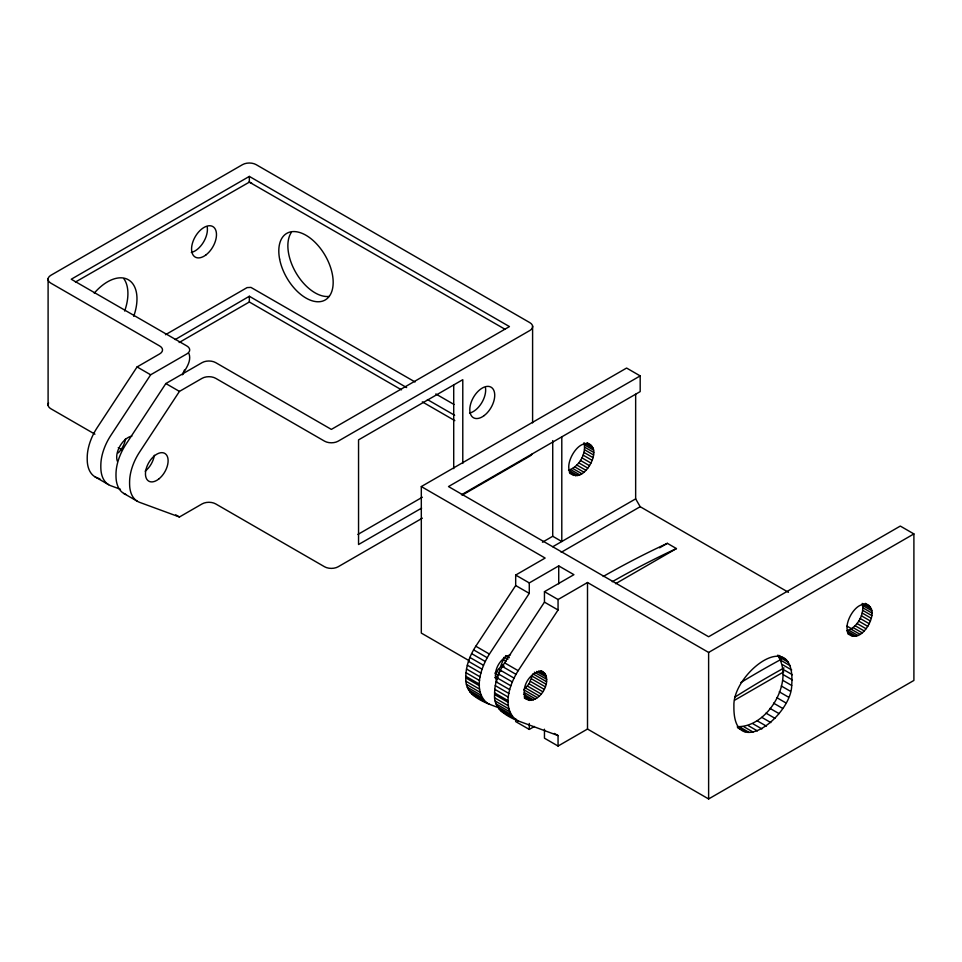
<?xml version="1.0" encoding="UTF-8"?>
<svg xmlns="http://www.w3.org/2000/svg" width="962" height="962" viewBox="0 0 962 962"><rect width="100%" height="100%" fill="white"/><g stroke="black" fill="none" stroke-linecap="round" stroke-linejoin="round"><path stroke-width="1.44" d="M499.025 707.852C485.149 702.681 464.514 696.235 465.836 677.921C465.596 666.618 469.745 655.615 475.805 646.223L515.68 585.533L515.68 575.06L545.141 558.056L421.308 486.568L421.308 633.08L469.035 660.641M487.181 703.246C472.739 690.776 480.747 667.772 489.405 654.076L529.28 593.374L529.28 582.912L558.73 565.909L573.917 574.675L544.456 591.678L544.456 602.14L504.581 662.842C498.52 672.234 494.372 683.236 494.612 694.54C493.157 708.741 506.89 716.389 518.181 720.923L558.056 735.581L558.056 746.043L544.456 738.191L544.456 729.22M515.957 719.865C501.515 707.383 509.523 684.391 518.181 670.682L558.056 609.992L558.056 599.53L587.505 582.515L708.621 652.44L913.9 533.922L913.9 680.435L708.621 798.953L587.505 729.04L558.056 746.043M577.633 475.481L568.566 470.25C579.196 466.618 586.616 453.811 583.97 442.809L593.025 448.039C598.075 459.295 578.583 487.181 569.215 470.214C565.716 459.259 582.671 433.585 593.025 448.039M855.867 636.122L846.813 630.892C857.443 627.26 864.85 614.453 862.205 603.451L871.271 608.681C876.322 619.937 856.829 647.823 847.462 630.856C843.963 619.901 860.906 594.227 871.271 608.681M524.242 697.859C537.842 708.224 555.471 679.148 541.606 671.019M737.361 726.635C767.929 727.5 794.997 680.843 777.549 655.218M791.702 685.485C796.235 624.182 732.551 673.244 733.91 705.904C732.731 762.529 791.449 715.247 791.702 685.485L782.635 680.254M498.701 675.288L494.997 673.147L500.312 667.219L504.184 657.238L507.888 659.379M537.361 697.618L523.773 689.766L529.088 683.838L532.96 673.845L546.548 681.697M184.451 370.033L182.383 374.783C185.822 368.518 191.751 361.255 188.985 353.607M422.354 518.157L338.155 566.762A9.608 5.556 0 0 1 324.567 566.762L215.692 503.908A9.608 5.556 0 0 0 202.104 503.908L179.437 516.991L139.562 502.332A38.456 22.198 -60 0 1 129.762 487.169A56.602 32.684 -60 0 1 129.593 482.154A38.456 22.198 -60 0 1 139.562 452.092L179.437 391.402L202.104 378.319A9.608 5.556 0 0 1 215.692 378.319L324.567 441.173A9.608 5.556 0 0 0 338.155 441.173L529.846 330.507A9.608 5.556 0 0 0 529.846 322.655L256.132 164.634A9.608 5.556 0 0 0 242.544 164.634L50.854 275.3A9.608 5.556 0 0 0 50.854 283.153L159.728 346.007A9.608 5.556 0 0 1 159.728 353.86L137.073 366.943L97.198 427.633A38.456 22.198 -60 0 0 87.217 457.696A56.602 32.684 -60 0 0 87.386 462.698A38.456 22.198 -60 0 0 97.198 477.873L99.94 478.884M125.974 494.492A38.456 22.198 -60 0 1 116.161 479.316A56.602 32.684 -60 0 1 115.993 474.302A38.456 22.198 -60 0 1 125.974 444.252L165.849 383.549L202.104 362.626A9.608 5.556 0 0 1 215.692 362.626L331.361 429.401L509.451 326.587L249.338 176.407L71.248 279.233L186.917 346.007A9.608 5.556 0 0 1 186.917 353.86L150.661 374.783L110.786 435.485A38.456 22.198 -60 0 0 100.986 461.976A56.602 32.684 -60 0 0 100.986 470.55A38.456 22.198 -60 0 0 110.786 485.726L120.418 489.261M406.649 387.578L249.338 296.26L175.192 339.574M75.445 282.034L249.338 182.131L505.254 329.389M165.476 334.716L247.078 287.602L250.938 287.397L415.067 381.974M179.148 342.52L249.338 301.996L401.503 389.85M421.308 486.568L626.599 368.049L640.187 375.901L640.187 391.594L461.447 494.793M357.876 534.451L422.342 497.222M640.187 375.901L448.496 486.568L708.621 636.748L900.3 526.07L913.9 533.922M421.609 508.116L358.549 544.528L358.549 439.874L462.782 379.689L462.782 463.419M462.494 494.973L529.846 456.096A9.608 5.556 0 0 0 532.13 454.004M542.436 542.219L552.729 536.279L561.796 541.51L561.796 436.856M552.789 546.717L635.654 498.869L635.654 394.216M561.183 552.332L640.187 506.709L788.455 592.315M659.607 547.823L667.375 543.338L676.442 548.58L615.584 583.706M515.68 718.59L515.68 721.584L529.28 729.424L534.403 726.466M734.571 700.252L783.777 671.837M510.497 654.725C500.132 657.719 492.183 671.248 496.813 681.457M249.062 182.167L251.611 182.948M542.676 671.644C530.158 670.141 519.155 689.189 526.719 699.29M478.559 697.474L473.593 695.406M508.706 714.598L502.368 712.012M587.085 442.736L590.969 444.985M865.331 603.378L869.215 605.627M586.976 443.326L592.159 446.32M865.223 603.968L870.406 606.962M584.499 444.865L593.566 450.096M862.746 605.507L871.8 610.738M584.68 447.198L593.734 452.429M862.914 607.84L871.981 613.071M584.499 449.723L593.566 454.966M862.746 610.365L871.8 615.608M583.97 452.393L593.025 457.635M862.205 613.034L871.271 618.277M583.092 455.122L592.159 460.353M861.339 615.764L870.406 620.995M581.914 457.828L590.969 463.059M860.148 618.47L869.215 623.701M580.447 460.437L589.514 465.668M858.693 621.079L867.748 626.31M578.751 462.866L587.806 468.097M856.986 623.508L866.053 628.739M576.863 465.055L585.93 470.286M855.098 625.697L864.165 630.928M574.843 466.943L583.898 472.174M853.078 627.585L862.144 632.816M846.981 626.106L852.188 629.112M572.739 468.458L581.806 473.689M850.985 629.1L860.052 634.331M570.634 469.576L579.689 474.807M848.869 630.218L857.936 635.449M435.822 393.963L453.98 404.449M569.191 471.969L575.673 475.709M847.438 632.611L853.907 636.351M569.696 473.28L573.869 475.468M847.931 633.922L852.116 636.11M427.405 399.567L454.653 415.295M422.318 401.863L454.834 420.635M778.727 655.338L785.738 659.535M779.268 657.058L788.335 662.289M781.276 660.569L790.343 665.8M782.635 664.754L791.702 669.985M783.321 669.504L792.387 674.735M783.321 674.711L792.387 679.942M781.276 686.002L790.343 691.233M779.268 691.822L788.335 697.053M776.683 697.582L785.738 702.813M773.556 703.138L782.611 708.369M769.961 708.369L779.028 713.6M766.005 713.143L775.071 718.373M515.68 575.06L529.28 582.912M544.456 591.678L558.056 599.53M761.76 717.351L770.827 722.582M757.334 720.899L766.401 726.13M137.073 366.943L150.661 374.783M165.849 383.549L179.437 391.402M515.68 585.533L529.28 593.374M544.456 602.14L558.056 609.992M752.825 723.701L761.892 728.931M748.352 725.685L757.407 730.916M743.999 726.815L753.066 732.046M739.886 727.068L748.941 732.298M737.397 727.164L745.165 731.649M737.914 727.885L740.499 729.388M540.259 670.803L545.201 673.665M538.624 670.959L546.043 675.252M536.664 671.44L546.548 677.152M505.591 655.579L509.295 657.719M534.367 672.185L546.729 679.328M503.667 659.728L506.144 661.159M532.443 676.346L546.043 684.198M475.805 646.223L489.405 654.076M504.581 662.842L518.181 670.682M531.613 678.895L545.201 686.748M501.707 664.802L504.172 666.233M530.483 681.421L544.071 689.261M473.593 649.855L487.181 657.695M502.368 666.462L515.957 674.314M529.088 683.838L542.676 691.678M94.925 434.175L50.854 408.742A9.608 5.556 0 0 1 48.581 402.982M118.254 447.643L122.138 449.891M471.608 653.607L485.209 661.459M500.384 670.213L513.985 678.066M498.689 669.468L501.166 670.887M527.465 686.074L541.065 693.927M496.897 671.464L499.374 672.883M525.673 688.071L539.273 695.923M469.889 657.443L483.489 665.295M498.665 674.061L512.265 681.914M495.49 675.913L497.967 677.344M524.278 692.532L535.401 698.953M468.458 661.327L482.046 669.179M497.234 677.933L510.822 685.786M494.769 677.561L497.234 678.992M523.544 694.179L533.429 699.891M524.11 696.115L531.517 700.396M524.783 697.606L529.725 700.468M467.316 665.199L480.916 673.039M496.091 681.805L509.692 689.658M466.498 669.011L480.098 676.863M495.274 685.617L508.874 693.47M466.005 672.715L479.593 680.567M494.781 689.333L508.369 697.185M465.836 676.286L479.425 684.126M494.612 692.893L508.201 700.745M465.836 677.921L479.425 685.774M494.612 694.54L508.201 702.38M466.005 681.288L479.593 689.141M494.781 697.907L508.369 705.759M175.733 514.85L179.437 516.991M554.34 733.441L558.056 735.581M466.498 684.427L480.098 692.279M495.274 701.045L508.874 708.898M467.316 687.301L480.916 695.141M496.091 703.907L509.692 711.76M468.458 689.85L482.046 697.703M497.234 706.469L510.822 714.321M469.889 692.075L483.489 699.927M498.665 708.693L512.265 716.534M471.608 693.927L489.405 704.316M500.384 710.545L518.181 720.923M94.973 476.815L108.574 484.656M123.749 493.422L137.35 501.274M635.654 498.869L640.187 506.709M708.621 652.44L708.621 798.953M587.505 582.515L587.505 729.04M558.73 565.909L558.73 583.85M552.729 440.596L552.729 536.279M532.599 325.962L532.599 422.883M529.28 723.448L529.28 729.424M453.715 384.932L453.715 468.65M249.338 176.407L249.338 182.131M249.338 296.26L249.338 301.996M48.1 278.607L48.1 405.435M612.253 581.721A963.708 556.397 -60 0 1 676.442 548.58M603.186 576.491A963.708 556.397 -60 0 1 667.375 543.338M734.86 697.137A963.708 556.397 -60 0 1 784.018 667.977M740.908 682.503A963.708 556.397 -60 0 1 781.252 659.295M125.565 438.648A16.017 9.247 -60 0 1 118.29 452.874M117.364 461.279A16.017 9.247 -60 0 1 119.997 446.043A16.017 9.247 -60 0 1 131.878 436.135M94.252 293.145A41.655 24.05 -60 0 1 128.427 279.81A41.655 24.05 -60 0 1 133.718 316.282M154.341 455.254A16.017 9.247 -60 0 1 145.154 471.176M207.239 227.056A17.629 10.173 -60 0 1 191.318 252.453M329.088 296.428A38.456 22.198 60 0 1 296.104 273.016A38.456 22.198 60 0 1 291.378 232.335M485.485 387.698A17.629 10.173 -60 0 1 469.552 413.095M123.773 278.607A41.655 24.05 -60 0 1 124.651 311.051M158.754 479.028A16.017 9.247 -60 0 0 165.464 453.86A16.017 9.247 -60 0 0 146.14 468.951A16.017 9.247 -60 0 0 158.754 479.028M484.199 415.56A17.629 10.173 -60 0 0 491.967 387.818A17.629 10.173 -60 0 0 470.634 403.992A17.629 10.173 -60 0 0 484.199 415.56M205.952 254.918A17.629 10.173 -60 0 0 213.72 227.176A17.629 10.173 -60 0 0 192.4 243.35A17.629 10.173 -60 0 0 205.952 254.918M279.629 259.139A38.456 22.198 60 0 0 324.94 300.12A38.456 22.198 60 0 0 313.396 240.74A38.456 22.198 60 0 0 279.629 259.139"/></g></svg>
